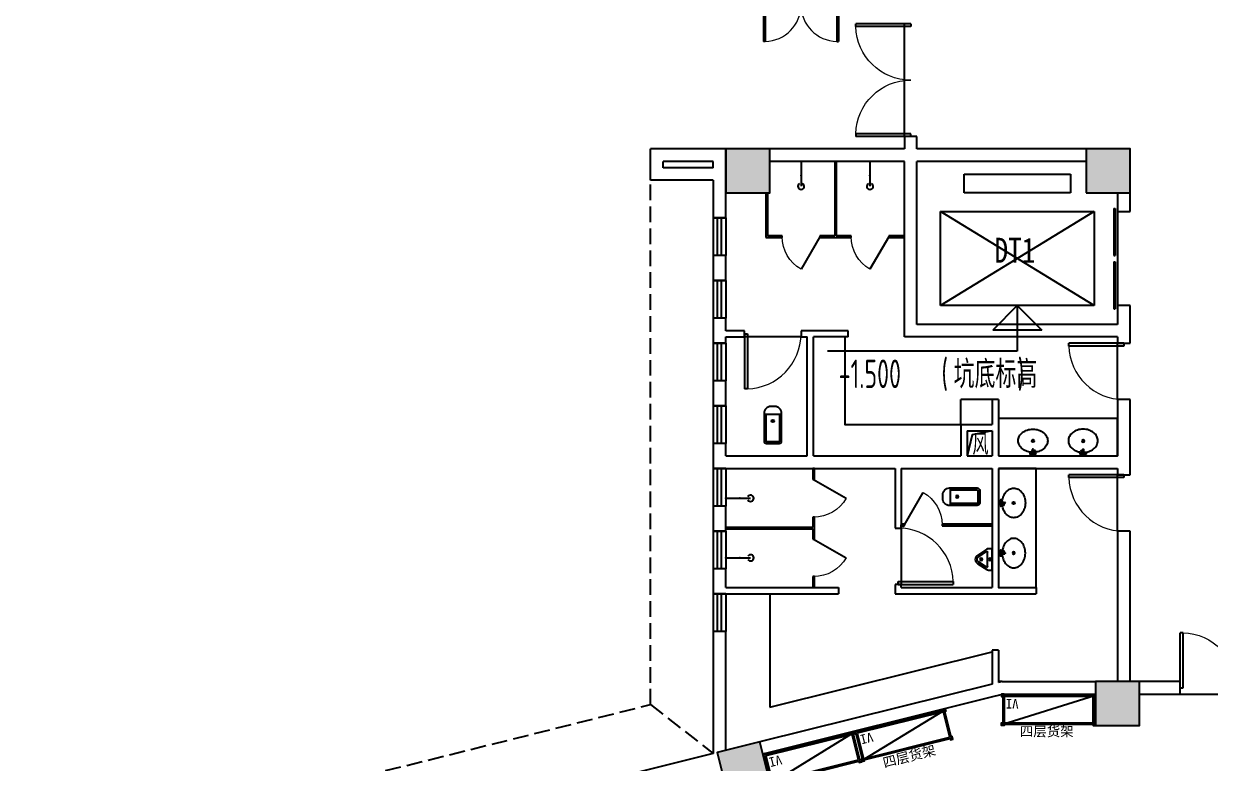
# Model space of a CAD drawing. Extents: x 1159254 to 1730927, y -477824 to -383968.
# Drawn here: x 1182668 to 1201597, y -438705 to -426902 of the extents above; entities that cross this region are included whole.
import ezdxf

# ---------------------------------------------------------------- set-up
doc = ezdxf.new("R2010")
doc.units = 0
doc.header["$LTSCALE"] = 1000
doc.linetypes.add('DASH', pattern=[0.35, 0.25, -0.1])
for name, color, linetype in [('COLUMN', 2, 'Continuous'), ('DIM_ELEV', 3, 'Continuous'), ('EVTR', 4, 'Continuous'), ('GROUND', 34, 'Continuous'), ('LATRINE', 6, 'Continuous'), ('LVTRY', 6, 'Continuous'), ('PUB_HATCH', 8, 'Continuous'), ('PUB_TEXT', 7, 'Continuous'), ('WALL', 6, 'Continuous'), ('WINDOW', 4, 'Continuous'), ('WS_厨房设备', 1, 'Continuous')]:
    doc.layers.add(name, color=color, linetype=linetype)
doc.styles.add('_TCH_DIM', font='TSSDENG', dxfattribs={"width": 0.8, "bigfont": 'TSSDCHN'})
doc.styles.get("Standard").update_dxf_attribs({"font": '', "width": 0.8})
doc.styles.add('WMF-宋体1', font='')
doc.styles.get('Standard').set_extended_font_data('SimSun')
doc.styles.get('WMF-宋体1').set_extended_font_data('SimSun')

# ---------------------------------------------------------------- blocks, each defined once
blk = doc.blocks.new('*U59')
for p, q in [((20, 20), (20, 480)), ((20, 480), (1480, 480)), ((1480, 480), (1480, 20)), ((1480, 20), (20, 20))]:
    blk.add_line(p, q)
at = {"color": 252, "linetype": 'Continuous', "ltscale": 3}
blk.add_line((20, 480), (1480, 20), dxfattribs=at)
at = {"color": 252}
for p, q in [((40, 40), (40, 460)), ((40, 40), (40, 460)), ((40, 460), (1460, 460)), ((1460, 460), (1460, 40)), ((1460, 40), (40, 40))]:
    blk.add_line(p, q, dxfattribs=at)
for points in [[(40, 480), (40, 500), (0, 500), (0, 460), (20, 460)], [(1460, 480), (1460, 500), (1500, 500), (1500, 460), (1480, 460)], [(40, 20), (40, 0), (0, 0), (0, 40), (20, 40)], [(1460, 20), (1460, 0), (1500, 0), (1500, 40), (1480, 40)]]:
    blk.add_lwpolyline(points, dxfattribs=at)
blk.add_text('IV', height=150).set_placement((66, 80))
blk = doc.blocks.new('$DorLib2D$00000002')
for p, q in [((-0.5, 0), (-0.5, 0.4875)), ((-0.475, 0.4875), (-0.5, 0.4875)), ((-0.475, 0), (-0.475, 0.4875)), ((0.475, 0), (0.475, 0.4875)), ((0.475, 0.4875), (0.5, 0.4875)), ((0.5, 0), (0.5, 0.4875)), ((-0.5, 0), (-0.475, 0)), ((0.5, 0), (0.475, 0))]:
    blk.add_line(p, q)
at = {"lineweight": 13}
for centre, start, end in [((-0.4875, 0), 0, 88.53072), ((0.4875, 0), 91.46928, 180)]:
    blk.add_arc(centre, 0.4875, start, end, dxfattribs=at)
blk = doc.blocks.new('_FZH')
blk.add_lwpolyline([(-0.5, -0.5), (0.5, -0.5), (0.5, 0.5), (-0.5, 0.5)], close=True)
at = {"layer": 'PUB_HATCH'}
blk.add_solid([(-0.5, -0.5), (0.5, -0.5), (-0.5, 0.5), (0.5, 0.5)], dxfattribs=at)
blk = doc.blocks.new('$lvtry$00000221')
at = {"color": 0}
for p, q in [((-124, -91, 0), (-43, -216, 0)), ((-116, -76, 0), (116, -76, 0)), ((43, -216, 0), (124, -91, 0))]:
    blk.add_line(p, q, dxfattribs=at)
at = {"color": 0, "elevation": 0}
blk.add_lwpolyline([(69, -231, -0.57735), (-69, -231), (-162, -88, -0.145378), (-170, -61), (-170, 0), (170, 0), (170, -61, -0.145378), (162, -88)], format="xyb", close=True, dxfattribs=at)
at = {"color": 0}
for centre, radius in [((0, -177, 0), 20), ((0, -38, 0), 17.7)]:
    blk.add_circle(centre, radius, dxfattribs=at)
for centre, radius, start, end in [((-116, -86, 0), 10, 90, 213.0863), ((116, -86, 0), 10, 326.9137, 90), ((0, -191, 0), 50, 210, 330)]:
    blk.add_arc(centre, radius, start, end, dxfattribs=at)
for p in [(0, -38, 0), (0, -177, 0)]:
    blk.add_point(p, dxfattribs=at)
blk = doc.blocks.new('$DORLIB2D$00000127')
at = {"color": 0}
for points in [[(-0.533, 0.795), (-0.533, 0.69)], [(-0.033, 0.795), (-0.533, 0.795)], [(-0.033, 0.795), (-0.033, 0.69)], [(0.533, 0.795), (0.033, 0.795)], [(0.033, 0.795), (0.033, 0.69)], [(0.533, 0.795), (0.533, 0.69)], [(-0.033, 0.69), (-0.533, 0.69)], [(0.533, 0.69), (0.033, 0.69)], [(0.5, 0.5), (-0.5, 0.5)]]:
    blk.add_lwpolyline(points, dxfattribs=at)
blk = doc.blocks.new('$DorLib2D$00000001')
for p, q in [((0.45, 0.975), (0.5, 0.975)), ((0.45, 0), (0.45, 0.975)), ((0.5, 0), (0.5, 0.975)), ((0.5, 0), (0.45, 0))]:
    blk.add_line(p, q)
at = {"lineweight": 13}
blk.add_arc((0.475, 0), 0.975, 91.4693, 180, dxfattribs=at)
blk = doc.blocks.new('$lvtry$00000194')
at = {"color": 0}
for p, q in [((-17, -27), (-17, -17)), ((17, -27), (17, -17))]:
    blk.add_line(p, q, dxfattribs=at)
blk.add_lwpolyline([(14, -39, -0.067374), (92, -53, -0.088152), (166, -93, -0.105269), (218, -155, -0.121685), (235, -224, -0.121685), (218, -292, -0.105269), (166, -355, -0.088152), (92, -394, -0.078966), (0, -409, -0.078966), (-92, -394, -0.088152), (-166, -355, -0.105269), (-218, -292, -0.121685), (-235, -224, -0.121685), (-218, -155, -0.105269), (-166, -93, -0.088152), (-92, -53, -0.059935), (-23, -40, -0.059935)], format="xyb", dxfattribs=at)
for centre, radius in [((0, -27), 16.7), ((0, -221), 20), ((0, -221), 15)]:
    blk.add_circle(centre, radius, dxfattribs=at)
for centre, radius, start, end in [((0, -17), 16.7, 0, 180), ((-40, -17), 10.1, 106.6096, 258.1648), ((-64, 250), 259, 274.7069, 282.3732), ((-75, -197), 173, 71.36, 79.1873), ((-29, -63), 6.77, 155.344, 308.3224), ((-171, 35), 166, 324.8411, 338.1337), ((-171, 35), 170, 324.8411, 331.3523), ((-29, -63), 3.37, 155.344, 308.3224), ((100, -178), 170, 132.3141, 138.8253), ((100, -178), 166, 125.5327, 138.8253), ((-12, -42), 10.6, 201.8924, 261.774), ((-381, -99), 372, 2.3982, 6.7627), ((0, -80), 9.9, 201.7837, 338.2163), ((64, 250), 259, 257.6268, 265.2931), ((381, -99), 372, 170.1008, 177.6018), ((75, -197), 173, 100.8127, 110.4191), ((40, -17), 10.1, 281.8352, 73.3904)]:
    blk.add_arc(centre, radius, start, end, dxfattribs=at)
for p in [(0, -27), (0, -221)]:
    blk.add_point(p, dxfattribs=at)
blk = doc.blocks.new('$lvtry$00000168')
at = {"color": 0}
blk.add_line((0, 0), (0, -395), dxfattribs=at)
blk.add_arc((0, -395), 50, 121.0332, 58.9668, dxfattribs=at)
for p in [(0, 0), (0, -223)]:
    blk.add_point(p, dxfattribs=at)
blk = doc.blocks.new('$TCHSYS$APDOOR2D')
blk.add_line((0.5, 0), (0, 0.866))
at = {"lineweight": 13}
blk.add_arc((0.5, 0), 1, 120, 180, dxfattribs=at)
blk = doc.blocks.new('$lvtry$00000200')
at = {"color": 0}
for p, q in [((-110, -40, 0), (-110, -470, 0)), ((100, -30, 0), (-100, -30, 0)), ((110, -470, 0), (110, -40, 0))]:
    blk.add_line(p, q, dxfattribs=at)
at = {"color": 0, "elevation": 0}
blk.add_lwpolyline([(100, 0), (-100, 0, 0.414214), (-140, -40), (-140, -480, 0.414214), (-30, -590), (30, -590, 0.414214), (140, -480), (140, -40, 0.414214)], format="xyb", close=True, dxfattribs=at)
blk.add_lwpolyline([(140, -470), (-140, -470)], dxfattribs=at)
at = {"color": 0}
blk.add_circle((0, -359, 0), 20, dxfattribs=at)
for centre, start, end in [((-100, -40, 0), 90, 180), ((100, -40, 0), 0, 90)]:
    blk.add_arc(centre, 10, start, end, dxfattribs=at)
for p in [(0, 0), (0, -359, 0)]:
    blk.add_point(p, dxfattribs=at)
blk = doc.blocks.new('$TCHSYS$WIN2D')
for p, q in [((-0.5, 0.5), (0.5, 0.5)), ((-0.5, 0.5), (-0.5, -0.5)), ((0.5, 0.5), (0.5, -0.5)), ((0.5, 0.167), (-0.5, 0.167)), ((0.5, -0.167), (-0.5, -0.167)), ((-0.5, -0.5), (0.5, -0.5))]:
    blk.add_line(p, q)

msp = doc.modelspace()

# ---------------------------------------------------------------- linework, layer by layer
msp.add_lwpolyline([(1198118.5, -433400.6), (1197797, -433464), (1197718.5, -433800.6)])
at = {"layer": 'DIM_ELEV'}
for p, q in [((1198518.5, -431400.6), (1198128.5, -431790.6)), ((1198518.5, -431400.6), (1198908.5, -431790.6)), ((1198518.5, -431400.6), (1198518.5, -432125.2)), ((1198908.5, -431790.6), (1198128.5, -431790.6)), ((1198518.5, -432125.2), (1195488.7, -432125.2))]:
    msp.add_line(p, q, dxfattribs=at)
at = {"layer": 'EVTR'}
for p, q in [((1197668.5, -429600.6), (1197668.5, -429300.6)), ((1197668.5, -429300.6), (1199368.5, -429300.6)), ((1199368.5, -429300.6), (1199368.5, -429600.6)), ((1199368.5, -429600.6), (1197668.5, -429600.6)), ((1197293.5, -431400.6), (1197293.5, -429900.6)), ((1197293.5, -429900.6), (1199743.5, -429900.6)), ((1199743.5, -429900.6), (1197293.5, -431400.6)), ((1199743.5, -431400.6), (1197293.5, -429900.6)), ((1199743.5, -429900.6), (1199743.5, -431400.6)), ((1199743.5, -431400.6), (1197293.5, -431400.6))]:
    msp.add_line(p, q, dxfattribs=at)
at = {"layer": 'GROUND', "linetype": 'DASH'}
msp.add_line((1192668.5, -437768.7), (1193668.5, -438550), dxfattribs=at)
msp.add_lwpolyline([(1182668.5, -453350.6), (1182668.5, -440262), (1192668.5, -437768.7), (1192668.5, -429400.6)], dxfattribs=at)
at = {"layer": 'LATRINE'}
for p, q in [((1195606, -429100.6), (1195606, -430288.1)), ((1195631, -429100.6), (1195606, -429100.6)), ((1195631, -429100.6), (1195631, -430288.1)), ((1194506, -429600.6), (1194506, -430313.1)), ((1194531, -429600.6), (1194531, -430288.1)), ((1194506, -430313.1), (1194768.5, -430313.1)), ((1194768.5, -430288.1), (1194531, -430288.1)), ((1194768.5, -430313.1), (1194768.5, -430288.1)), ((1195606, -430288.1), (1195368.5, -430288.1)), ((1195368.5, -430288.1), (1195368.5, -430313.1)), ((1195368.5, -430313.1), (1195618.5, -430313.1)), ((1195618.5, -430313.1), (1195868.5, -430313.1)), ((1195868.5, -430288.1), (1195631, -430288.1)), ((1195868.5, -430313.1), (1195868.5, -430288.1)), ((1196718.5, -430288.1), (1196468.5, -430288.1)), ((1196468.5, -430288.1), (1196468.5, -430313.1)), ((1196468.5, -430313.1), (1196718.5, -430313.1)), ((1196718.5, -430313.1), (1196718.5, -430288.1)), ((1195256, -434000.6), (1195256, -434175.6)), ((1195281, -434000.6), (1195256, -434000.6)), ((1195281, -434175.6), (1195281, -434000.6)), ((1195256, -434175.6), (1195281, -434175.6)), ((1195281, -434775.6), (1195256, -434775.6)), ((1195256, -434775.6), (1195256, -434938.1)), ((1195281, -434950.6), (1195281, -434775.6)), ((1193868.5, -434938.1), (1195256, -434938.1)), ((1193868.5, -434963.1), (1195256, -434963.1)), ((1195256, -434963.1), (1195256, -435125.6)), ((1195281, -435125.6), (1195281, -434950.6)), ((1196718.5, -434888.1), (1196668.5, -434888.1)), ((1196668.5, -434913.1), (1196718.5, -434913.1)), ((1196718.5, -434913.1), (1196718.5, -434888.1)), ((1198118.5, -434888.1), (1197318.5, -434888.1)), ((1197318.5, -434888.1), (1197318.5, -434913.1)), ((1197318.5, -434913.1), (1198118.5, -434913.1)), ((1195256, -435125.6), (1195281, -435125.6)), ((1195281, -435725.6), (1195256, -435725.6)), ((1195256, -435725.6), (1195256, -435900.6)), ((1195281, -435900.6), (1195281, -435725.6))]:
    msp.add_line(p, q, dxfattribs=at)
at = {"layer": 'LVTRY'}
for p, q in [((1198118.5, -432900.6), (1197618.5, -432900.6)), ((1194568.5, -436000.6), (1194568.5, -437810.3)), ((1194568.5, -437810.3), (1198118.5, -436925.2))]:
    msp.add_line(p, q, dxfattribs=at)
msp.add_lwpolyline([(1195768.5, -431900.6), (1195768.5, -433300.6), (1197618.5, -433300.6), (1197618.5, -432900.6)], dxfattribs=at)
for points in [[(1198218.5, -433800.6), (1200118.5, -433800.6), (1200118.5, -433200.6), (1198218.5, -433200.6)], [(1198218.5, -434000.6), (1198218.5, -435900.6), (1198818.5, -435900.6), (1198818.5, -434000.6)]]:
    msp.add_lwpolyline(points, close=True, dxfattribs=at)
at = {"layer": 'WALL'}
for p, q in [((1196918.5, -428701.9), (1196718.5, -428701.9)), ((1196718.5, -428701.9), (1196718.5, -428900.6)), ((1196918.5, -428900.6), (1196918.5, -428701.9)), ((1193868.5, -428900.6), (1192668.5, -428900.6)), ((1192668.5, -429400.6), (1192668.5, -428900.6)), ((1193868.5, -429300.6), (1193868.5, -428900.6)), ((1196718.5, -428900.6), (1194568.5, -428900.6)), ((1199618.5, -428900.6), (1196918.5, -428900.6)), ((1193668.5, -429100.6), (1192868.5, -429100.6)), ((1192868.5, -429200.6), (1192868.5, -429100.6)), ((1193668.5, -429200.6), (1193668.5, -429100.6)), ((1196718.5, -429100.6), (1194568.5, -429100.6)), ((1196718.5, -431900.6), (1196718.5, -429100.6)), ((1199618.5, -429100.6), (1196918.5, -429100.6)), ((1196918.5, -431700.6), (1196918.5, -429100.6)), ((1193668.5, -429200.6), (1192868.5, -429200.6)), ((1193668.5, -429400.6), (1192668.5, -429400.6)), ((1193668.5, -429400.6), (1193668.5, -430000.6)), ((1193868.5, -430000.6), (1193868.5, -429300.6)), ((1200118.5, -429600.6), (1200118.5, -429900.6)), ((1200318.5, -429900.6), (1200318.5, -429600.6)), ((1193668.5, -430000.6), (1193868.5, -430000.6)), ((1200118.5, -429900.6), (1200318.5, -429900.6)), ((1193868.5, -430600.6), (1193668.5, -430600.6)), ((1193668.5, -430600.6), (1193668.5, -431000.6)), ((1193868.5, -431000.6), (1193868.5, -430600.6)), ((1193668.5, -431000.6), (1193868.5, -431000.6)), ((1200318.5, -431400.6), (1200118.5, -431400.6)), ((1200118.5, -431400.6), (1200118.5, -431700.6)), ((1200318.5, -431800.6), (1200318.5, -431400.6)), ((1193868.5, -431600.6), (1193668.5, -431600.6)), ((1193668.5, -431600.6), (1193668.5, -431800.6)), ((1193868.5, -431800.6), (1193868.5, -431600.6)), ((1200118.5, -431700.6), (1196918.5, -431700.6)), ((1193668.5, -431800.6), (1193668.5, -432000.6)), ((1194168.5, -431800.6), (1193868.5, -431800.6)), ((1193868.5, -431900.6), (1194168.5, -431900.6)), ((1193868.5, -432000.6), (1193868.5, -431900.6)), ((1194168.5, -431900.6), (1194168.5, -431800.6)), ((1195168.5, -431800.6), (1195068.5, -431800.6)), ((1195068.5, -431800.6), (1195068.5, -431900.6)), ((1195068.5, -431900.6), (1195168.5, -431900.6)), ((1195818.5, -431800.6), (1195168.5, -431800.6)), ((1195168.5, -433800.6), (1195168.5, -431900.6)), ((1195818.5, -431900.6), (1195268.5, -431900.6)), ((1195268.5, -433800.6), (1195268.5, -431900.6)), ((1195818.5, -431900.6), (1195818.5, -431800.6)), ((1200118.5, -431900.6), (1196718.5, -431900.6)), ((1200118.5, -431900.6), (1200118.5, -432000.6)), ((1200318.5, -432000.6), (1200318.5, -431800.6)), ((1193668.5, -432000.6), (1193868.5, -432000.6)), ((1200118.5, -432000.6), (1200318.5, -432000.6)), ((1193868.5, -432600.6), (1193668.5, -432600.6)), ((1193668.5, -432600.6), (1193668.5, -433000.6)), ((1193868.5, -433000.6), (1193868.5, -432600.6)), ((1193668.5, -433000.6), (1193868.5, -433000.6)), ((1198118.5, -432900.6), (1198118.5, -433300.6)), ((1198218.5, -432900.6), (1198118.5, -432900.6)), ((1198218.5, -432900.6), (1198218.5, -433400.6)), ((1200318.5, -432900.6), (1200118.5, -432900.6)), ((1200118.5, -432900.6), (1200118.5, -433800.6)), ((1200318.5, -433900.6), (1200318.5, -432900.6)), ((1197618.5, -433300.6), (1198118.5, -433300.6)), ((1197618.5, -433300.6), (1197618.5, -433800.6)), ((1197718.5, -433400.6), (1198118.5, -433400.6)), ((1197718.5, -433400.6), (1197718.5, -433800.6)), ((1198118.5, -433400.6), (1198118.5, -433800.6)), ((1198218.5, -433400.6), (1198218.5, -433800.6)), ((1193868.5, -433600.6), (1193668.5, -433600.6)), ((1193668.5, -433600.6), (1193668.5, -433900.6)), ((1193868.5, -433800.6), (1193868.5, -433600.6)), ((1193868.5, -433800.6), (1195168.5, -433800.6)), ((1195268.5, -433800.6), (1196668.5, -433800.6)), ((1196668.5, -433800.6), (1197618.5, -433800.6)), ((1197718.5, -433800.6), (1198118.5, -433800.6)), ((1198218.5, -433800.6), (1200118.5, -433800.6)), ((1193668.5, -433900.6), (1193668.5, -434000.6)), ((1193668.5, -434000.6), (1193868.5, -434000.6)), ((1193868.5, -434000.6), (1195168.5, -434000.6)), ((1195168.5, -434000.6), (1196568.5, -434000.6)), ((1196568.5, -434000.6), (1196568.5, -434900.6)), ((1196668.5, -434000.6), (1196668.5, -434900.6)), ((1196668.5, -434000.6), (1197618.5, -434000.6)), ((1197618.5, -434000.6), (1198118.5, -434000.6)), ((1198118.5, -434000.6), (1198118.5, -434900.6)), ((1198218.5, -434000.6), (1200118.5, -434000.6)), ((1198218.5, -434000.6), (1198218.5, -434900.6)), ((1200118.5, -434000.6), (1200118.5, -434100.6)), ((1200318.5, -434100.6), (1200318.5, -433900.6)), ((1200118.5, -434100.6), (1200318.5, -434100.6)), ((1193868.5, -434600.6), (1193668.5, -434600.6)), ((1193668.5, -434600.6), (1193668.5, -434950.6)), ((1193868.5, -434950.6), (1193868.5, -434600.6)), ((1193668.5, -434950.6), (1193668.5, -435000.6)), ((1193868.5, -435000.6), (1193868.5, -434950.6)), ((1196568.5, -434900.6), (1196568.5, -434950.6)), ((1196568.5, -434950.6), (1196668.5, -434950.6)), ((1196668.5, -434950.6), (1196668.5, -434900.6)), ((1198118.5, -434900.6), (1198118.5, -435900.6)), ((1198218.5, -434900.6), (1198218.5, -435900.6)), ((1193668.5, -435000.6), (1193868.5, -435000.6)), ((1200318.5, -435000.6), (1200118.5, -435000.6)), ((1200118.5, -435000.6), (1200118.5, -437400.6)), ((1200318.5, -437400.6), (1200318.5, -435000.6)), ((1193868.5, -435600.6), (1193668.5, -435600.6)), ((1193668.5, -435600.6), (1193668.5, -435900.6)), ((1193868.5, -435900.6), (1193868.5, -435600.6)), ((1193668.5, -435900.6), (1193668.5, -436000.6)), ((1193868.5, -435900.6), (1195268.5, -435900.6)), ((1195268.5, -435900.6), (1195668.5, -435900.6)), ((1195668.5, -435900.6), (1195668.5, -436000.6)), ((1196668.5, -435850.6), (1196568.5, -435850.6)), ((1196568.5, -435850.6), (1196568.5, -436000.6)), ((1196668.5, -435900.6), (1196668.5, -435850.6)), ((1196668.5, -435900.6), (1198118.5, -435900.6)), ((1198218.5, -435900.6), (1198818.5, -435900.6)), ((1198818.5, -435900.6), (1198818.5, -436000.6)), ((1193668.5, -436000.6), (1193868.5, -436000.6)), ((1193868.5, -436000.6), (1195268.5, -436000.6)), ((1195268.5, -436000.6), (1195668.5, -436000.6)), ((1196568.5, -436000.6), (1198118.5, -436000.6)), ((1198118.5, -436000.6), (1198818.5, -436000.6)), ((1193868.5, -436600.6), (1193668.5, -436600.6)), ((1193668.5, -436600.6), (1193668.5, -438550)), ((1193868.5, -438500.1), (1193868.5, -436600.6)), ((1198118.5, -436900.6), (1198118.5, -437440.5)), ((1198218.5, -436900.6), (1198118.5, -436900.6)), ((1198218.5, -436900.6), (1198218.5, -437415.5)), ((1198278.2, -437400.6), (1198218.5, -437400.6)), ((1198278.2, -437400.6), (1198218.5, -437415.5)), ((1198278.2, -437400.6), (1199768.5, -437400.6)), ((1201118.5, -437400.6), (1200468.5, -437400.6)), ((1201118.5, -437600.6), (1201118.5, -437400.6)), ((1198118.5, -437440.5), (1194411.1, -438364.8)), ((1198302.8, -437600.6), (1198142.7, -437640.6)), ((1198302.8, -437600.6), (1199768.5, -437600.6)), ((1200468.5, -437600.6), (1201118.5, -437600.6)), ((1198142.7, -437640.6), (1194459.4, -438558.9)), ((1193668.5, -438550), (1192308, -438889.2))]:
    msp.add_line(p, q, dxfattribs=at)
at = {"layer": 'WINDOW'}
for p, q in [((1196718.5, -428701.9), (1196718.5, -426901.9)), ((1195068.5, -431900.6), (1194168.5, -431900.6)), ((1200118.5, -432900.6), (1200118.5, -432000.6)), ((1200118.5, -435000.6), (1200118.5, -434100.6)), ((1196668.5, -434950.6), (1196668.5, -435850.6)), ((1201118.5, -437600.6), (1202918.5, -437600.6))]:
    msp.add_line(p, q, dxfattribs=at)

# ---------------------------------------------------------------- block references
at = {"layer": 'COLUMN', "xscale": 700, "yscale": 700, "zscale": 700}
for p in [(1194218.5, -429250.6), (1199968.5, -429250.6), (1200118.5, -437750.6)]:
    msp.add_blockref('_FZH', p, dxfattribs=at)
at = {"layer": 'COLUMN', "xscale": 699.9999999998895, "yscale": 700.0000000001155, "zscale": 700.0000000001155, "rotation": 14.00000000002525}
msp.add_blockref('_FZH', (1194156.1, -438789.1), dxfattribs=at)
at = {"layer": 'LATRINE', "xscale": 600, "yscale": -600, "zscale": 25}
for p in [(1195068.5, -430300.6), (1196168.5, -430300.6)]:
    msp.add_blockref('$TCHSYS$APDOOR2D', p, dxfattribs=at)
at = {"layer": 'LATRINE', "zscale": 25}
for p, xscale, yscale, rotation in [((1195268.5, -434475.6), 600, -600, 90), ((1197018.5, -434900.6), -600, 600, 9.200147050113116e-12), ((1195268.5, -435425.6), 600, -600, 90)]:
    msp.add_blockref('$TCHSYS$APDOOR2D', p, dxfattribs=dict(at, xscale=xscale, yscale=yscale, rotation=rotation))
at = {"layer": 'LVTRY'}
for p in [(1195068.5, -429100.6), (1196168.5, -429100.6)]:
    msp.add_blockref('$lvtry$00000168', p, dxfattribs=at)
for name, p, rotation in [('$lvtry$00000200', (1194618.5, -433600.6), 180), ('$lvtry$00000194', (1198768.5, -433780.6), 180), ('$lvtry$00000194', (1198238.5, -434550.6), 90), ('$lvtry$00000168', (1193868.5, -434475.6), 90.0000000000023), ('$lvtry$00000168', (1193868.5, -435425.6), 90.0000000000023)]:
    msp.add_blockref(name, p, dxfattribs=dict(at, rotation=rotation))
at = {"layer": 'LVTRY', "yscale": -1}
msp.add_blockref('$lvtry$00000194', (1199568.5, -433780.6), dxfattribs=at)
for name, p, rotation in [('$lvtry$00000200', (1197918.5, -434450.6), 90), ('$lvtry$00000194', (1198238.5, -435350.6), 270), ('$lvtry$00000221', (1198118.5, -435450.6), 90)]:
    msp.add_blockref(name, p, dxfattribs=dict(at, rotation=rotation))
at = {"layer": 'WINDOW'}
for name, p, xscale, yscale, zscale, rotation in [('$DorLib2D$00000002', (1195068.5, -426600.6), 1200, 1200, 1200, 180), ('$DorLib2D$00000002', (1196818.5, -427801.9), -1800, 1800, -1800, 90), ('$DORLIB2D$00000127', (1200218.5, -430650.6), 1500, 200, 1500, 90), ('$TCHSYS$WIN2D', (1193768.5, -430300.6), -600, -200, -600, 90), ('$TCHSYS$WIN2D', (1193768.5, -431300.6), -600, -200, -600, 90), ('$DorLib2D$00000001', (1194618.5, -431850.6), 900, 900, 900, 180), ('$TCHSYS$WIN2D', (1193768.5, -432300.6), -600, -200, -600, 90), ('$DorLib2D$00000001', (1200218.5, -432450.6), 900, 900, 900, 90), ('$TCHSYS$WIN2D', (1193768.5, -433300.6), -600, -200, -600, 90), ('$TCHSYS$WIN2D', (1193768.5, -434300.6), -600, -200, -600, 90), ('$DorLib2D$00000001', (1200218.5, -434550.6), 900, 900, 900, 90), ('$DorLib2D$00000001', (1196618.5, -435400.6), 900, 900, 900, 270), ('$TCHSYS$WIN2D', (1193768.5, -435300.6), -600, -200, -600, 90), ('$TCHSYS$WIN2D', (1193768.5, -436300.6), -600, -200, -600, 90.00000000000497)]:
    msp.add_blockref(name, p, dxfattribs=dict(at, xscale=xscale, yscale=yscale, zscale=zscale, rotation=rotation))
at = {"layer": 'WINDOW', "xscale": -1800, "yscale": 1800, "zscale": -1800}
msp.add_blockref('$DorLib2D$00000002', (1202018.5, -437500.6), dxfattribs=at)
at = {"layer": 'WS_厨房设备', "xscale": -1}
for p, rotation in [((1198268.5, -437600.6), 180), ((1195914.9, -438196), 194.0000000000455), ((1194459.4, -438558.9), 194.0000000000455)]:
    msp.add_blockref('*U59', p, dxfattribs=dict(at, rotation=rotation))

# ---------------------------------------------------------------- texts
at = {"color": 7, "lineweight": 0, "style": 'WMF-宋体1'}
msp.add_text('四层货架', height=157.34, dxfattribs=at).set_placement((1198559.4, -438274.2))
msp.add_text('四层货架', height=157.34, rotation=14.23273, dxfattribs=at).set_placement((1196396.6, -438775.2))
at = {"layer": 'PUB_TEXT', "width": 0.8}
msp.add_text('DT1', height=398.73, dxfattribs=at).set_placement((1198155.9, -430716.7))
at = {"layer": 'PUB_TEXT', "style": '_TCH_DIM'}
for s, height, width, p in [('-1.500', 455, 0.64, (1195670.2, -432716.7)), ('(', 455, 0.64, (1197309.1, -432716.7)), ('坑底标高', 438.87, 0.8, (1197503.2, -432716.7)), (')', 455, 0.64, (1198525.5, -432716.7)), ('风', 337.6, 0.8, (1197802, -433784.9))]:
    msp.add_text(s, height=height, dxfattribs=dict(at, width=width)).set_placement(p)

doc.saveas('drawing.dxf')
